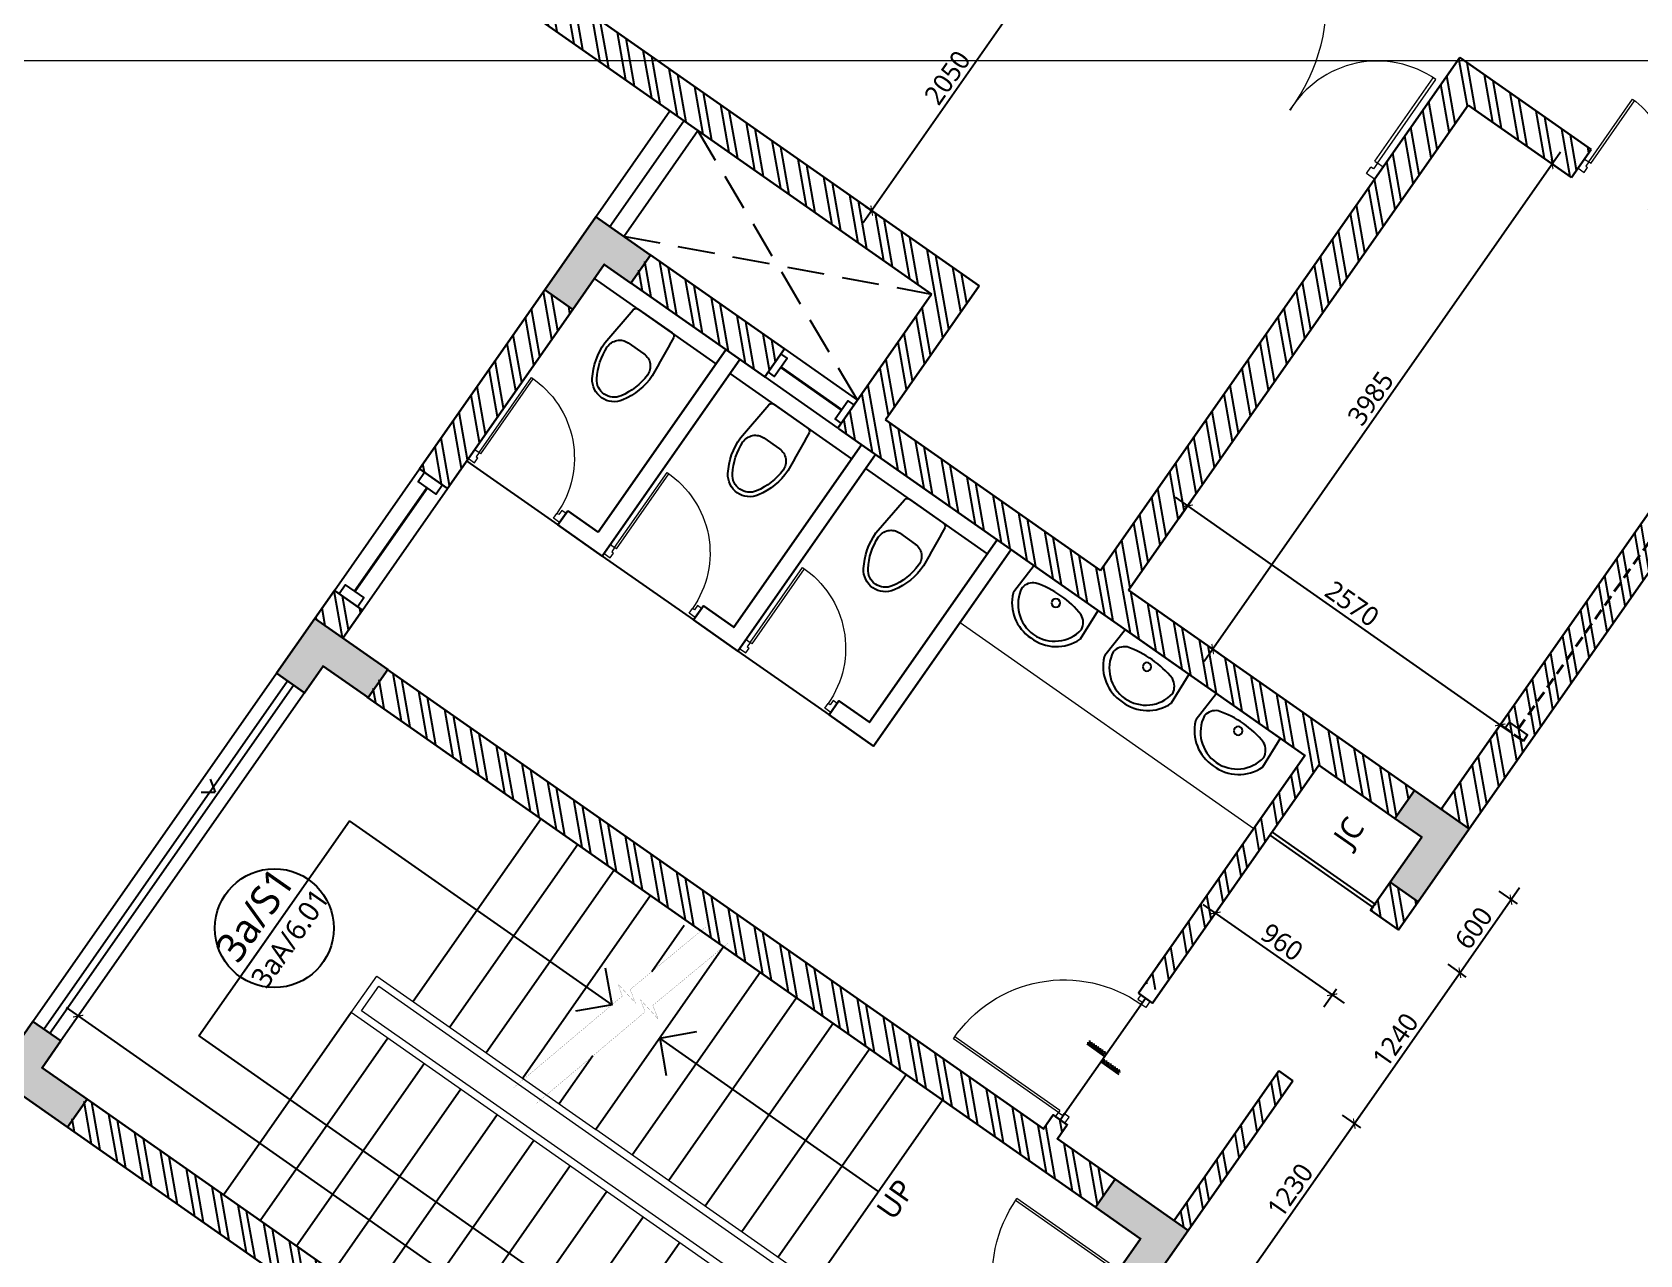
# Model space of a CAD drawing. Header units: millimetres. Extents: x 897770 to 1185420, y -692043 to -233237.
# Drawn here: x 932268 to 943094, y -345278 to -337049 of the extents above; entities that cross this region are included whole.
import ezdxf
from ezdxf.enums import TextEntityAlignment as Align

# ---------------------------------------------------------------- set-up
doc = ezdxf.new("R2010")
doc.units = ezdxf.units.MM
doc.header["$MEASUREMENT"] = 0
doc.header["$PDMODE"] = 67
for name, pattern in [('ACAD_ISO05W100', [36, 24, -3, 0, -3, 0, -3, 0, -3]), ('Dash', [6, 3, -3]), ('DASHED2', [0.375, 0.25, -0.125]), ('HIDDEN', [0.375, 0.25, -0.125])]:
    doc.linetypes.add(name, pattern=pattern)
doc.layers.get('Defpoints').update_dxf_attribs({"color": 6})
for name, color, linetype in [('A-Anno Tags', 6, 'Continuous'), ('A-Elevation', 4, 'Continuous'), ('A-Sanitory', 8, 'Continuous'), ('A-Steps', 3, 'Continuous'), ('A-Wall Patt', 8, 'Continuous'), ('A-Window', 4, 'Continuous'), ('Anno_Labels', 7, 'Continuous'), ('S-Conc Patt', 9, 'Continuous')]:
    doc.layers.add(name, color=color, linetype=linetype)
for name, color, linetype, lineweight in [('A-Detail Lines', 8, 'Continuous', 25), ('A-Door', 4, 'Continuous', 9), ('A-Wall Sec', 1, 'Continuous', 30), ('Ann_TitleBlock 2', 5, 'Continuous', 25), ('Anno_Tittleblock', 5, 'Continuous', 13), ('column hatch', 12, 'Continuous', 5), ('ele l', 6, 'Continuous', 15), ('elevation', 4, 'Continuous', 13), ('FLOOR', 41, 'Continuous', 5), ('S-Concrete', 40, 'Continuous', 30), ('STAIR', 3, 'Continuous', 9), ('text', 7, 'Continuous', 5)]:
    doc.layers.add(name, color=color, linetype=linetype, lineweight=lineweight)
doc.styles.add('IIITD @ 100', font='trebuc.ttf', dxfattribs={"height": 210})
doc.styles.get("Standard").update_dxf_attribs({"font": 'trebuc.ttf'})
doc.styles.add('TITLE', font='swissel.ttf', dxfattribs={"height": 4.299999999999998})
doc.dimstyles.new('IIITD_WD_M @ 100', dxfattribs={"dimscale": 100, "dimtxt": 1.3, "dimasz": 0.75, "dimexe": 0.5, "dimexo": 0.25, "dimgap": 0.3, "dimtad": 1, "dimdec": 0, "dimrnd": 1, "dimzin": 0, "dimdsep": 46, "dimtxsty": 'Standard', "dimblk": 'ARCHTICK', "dimcen": 0.2, "dimdle": 1, "dimclrd": 8, "dimclre": 9, "dimadec": 0, "dimazin": 0, "dimtfac": 1, "dimtdec": 0, "dimtofl": 0, "dimtmove": 0, "dimatfit": 0, "dimfxl": 1, "dimtolj": 1, "dimtzin": 0, "dimlwd": -1, "dimlwe": -1, "dimarcsym": 0})
pattern_1 = [(135, (384534.6088251263, -952311.2171511336), (-106.0660171779821, -106.0660171779821), []), (135, (384534.6088251263, -952240.5064731336), (-106.0660171779821, -106.0660171779821), [])]

# ---------------------------------------------------------------- blocks, each defined once
blk = doc.blocks.new('Big Door Garbage')
at = {"layer": 'A-Detail Lines', "lineweight": 18}
for centre, radius, start, end in [((-12515, 128702.8379813184), 515, 270, 3.896891641194009), ((-11085, 128702.8379813184), 915, 177.8078233523045, 270)]:
    blk.add_arc(centre, radius, start, end, dxfattribs=at)
at = {"layer": 'ele l', "lineweight": 18}
for p, q in [((-12550, 128777.8379813184), (-12500, 128777.8379813184)), ((-12550, 128702.8379813184), (-12550, 128777.8379813184)), ((-12550, 128702.8379813184), (-12515, 128702.8379813184)), ((-12515, 128737.8379813183), (-12500, 128737.8379813183)), ((-12515, 128702.8379813184), (-12515, 128737.8379813183)), ((-12515, 128702.8379813184), (-12515, 128187.8379813183)), ((-12498.87218045117, 128702.8379813184), (-12515, 128702.8379813184)), ((-12500, 128777.8379813184), (-12500, 128737.8379813183)), ((-12498.87218045117, 128702.8379813184), (-12498.87218045117, 128188.0905739071)), ((-11101.12781954894, 128702.8379813184), (-11101.12781954894, 127787.9801270937)), ((-11101.12781954894, 128702.8379813184), (-11085, 128702.8379813184)), ((-11100, 128777.8379813184), (-11100, 128737.8379813183)), ((-11050, 128777.8379813184), (-11100, 128777.8379813184)), ((-11085, 128737.8379813183), (-11100, 128737.8379813183)), ((-11085, 128702.8379813184), (-11085, 128737.8379813183)), ((-11050, 128702.8379813184), (-11085, 128702.8379813184)), ((-11085, 128702.8379813184), (-11085, 127787.8379813184)), ((-11050, 128702.8379813184), (-11050, 128777.8379813184))]:
    blk.add_line(p, q, dxfattribs=at)
blk = doc.blocks.new('ABL_Door_S - 750 x 2100-5-3 Second Floor Lvl')
at = {"layer": 'A-Door', "color": 5, "lineweight": 18}
for p, q in [((-375.0000000000073, 37.5), (-325.0000000000073, 37.5)), ((-375.0000000000073, -37.5), (-375.0000000000073, 37.5)), ((-325.0000000000073, 37.5), (-325.0000000000073, -2.500000000002728)), ((324.9999999999927, 37.5), (324.9999999999927, -2.500000000002728)), ((374.9999999999927, 37.5), (324.9999999999927, 37.5)), ((374.9999999999927, -37.5), (374.9999999999927, 37.5)), ((-375.0000000000073, -37.5), (-340.0000000000073, -37.5)), ((-340.0000000000073, -2.500000000002728), (-325.0000000000073, -2.500000000002728)), ((-340.0000000000073, -37.5), (-340.0000000000073, -2.500000000002728)), ((-340.0000000000073, -37.50000000000091), (-340.0000000000073, -652.3269000280014)), ((-325.0000000000073, -37.50000000000091), (-340.0000000000073, -37.50000000000091)), ((-325.0000000000073, -37.50000000000091), (-325.0000000000073, -652.5000000000017)), ((339.9999999999927, -2.500000000002728), (324.9999999999927, -2.500000000002728)), ((339.9999999999927, -37.5), (339.9999999999927, -2.500000000002728)), ((374.9999999999927, -37.5), (339.9999999999927, -37.5))]:
    blk.add_line(p, q, dxfattribs=at)
at = {"layer": 'A-Door', "lineweight": 18}
blk.add_arc((-325.0000000000073, -2.500000000002728), 649.9999999999978, 268.6776723194872, 0, dxfattribs=at)
blk = doc.blocks.new('Toil Hostel1')
at = {"color": 0, "linetype": 'ByBlock'}
blk.add_lwpolyline([(115.0000000000072, -476.7966617389756), (115.0000000001309, 523.2033382610243)], dxfattribs=at)
for points in [[(430.0000000000728, 218.2241781617049), (137.4342549467692, 188.0388235133141, 0.3844116886308688), (115.0000000000582, 163.1708329969551), (115.0000000000727, -116.764156382851, 0.3839036852679427), (137.3902252713451, -141.6275647546863, 0.0014343877154064), (428.7401803309911, -171.649671158957, 0.1406412584710117), (675.2363355285632, -102.0121573667275, 0.2597375463449709), (745.0000000000581, 23.22417816170491, 0.2597375463449709), (675.2363355284906, 148.4605136901081, 0.1394707972559956)], [(340.0000000000655, 88.07529784343207), (340.0000000000655, -41.62694152008042, 0.4229612575371771), (442.9769465142308, -141.5826206456404, 0.131890269893724), (659.445697090021, -76.50420296614175, 0.2597375463449711), (715.0000000000583, 23.22417816167581, 0.2597375463449709), (659.4456970900064, 122.9525592894351, 0.1318902698937239), (442.9769465142161, 188.0309769690211, 0.4229612575371765)]]:
    blk.add_lwpolyline(points, format="xyb", close=True, dxfattribs=at)
blk.add_arc((431.2313800761039, -146.7741023447597), 25, 264.281099468494, 270.160015028414, dxfattribs=at)
blk = doc.blocks.new('DROP')
at = {"layer": 'A-Detail Lines'}
h = blk.add_hatch(dxfattribs=at)
h.set_pattern_fill('ANSI31', color=256, scale=100, angle=270, style=0)
h.set_pattern_definition([(45, (-30796.78261578728, -8736.20539666258), (8.838834764831843, -8.838834764831843), [])])
h.paths.add_polyline_path([(-45.69152063661022, 0), (-45.69152063661022, -146.7568311852519), (-75.487112986797, -146.7568311852519), (-75.487112986797, 0)])
h.paths.add_polyline_path([(0, 146.7568311852519), (0, 0), (-29.79559235018678, 0), (-29.79559235018678, 146.7568311852519)])
for p, q in [((0, 0), (0, 148.4895498590776)), ((-45.69152063661022, -146.7568311852519), (-45.69152063661022, 0))]:
    blk.add_line(p, q, dxfattribs=at)
blk = doc.blocks.new('Door Tag')
blk.add_line((-3.5, 0), (3.5, 0))
blk.add_circle((0, 0), 4)
blk.add_attdef('DW_NAME', text='', height=2).set_placement((0, 0), align=Align.BOTTOM_CENTER)
blk.add_attdef('SHEET_NO', text='', height=1.399999999999999).set_placement((0.0525373893815413, -0.5427013694220478), align=Align.TOP_CENTER)
blk = doc.blocks.new('Win Ven 600')
at = {"layer": 'A-Window', "color": 2, "lineweight": 40}
blk.add_line((511328.8142645141, 18865.49280796456), (511828.8142645141, 18865.49280796456), dxfattribs=at)
at = {"layer": 'A-Window'}
for points in [[(511278.814264514, 18980.4928079645), (511878.814264514, 18980.4928079645)], [(511278.8142645141, 18790.49280796456), (511328.8142645141, 18790.49280796456), (511328.8142645141, 18940.49280796456), (511278.8142645141, 18940.49280796456)], [(511878.8142645141, 18790.49280796456), (511828.8142645141, 18790.49280796456), (511828.8142645141, 18940.49280796456), (511878.8142645141, 18940.49280796456)], [(511278.814264514, 18750.49280796456), (511878.814264514, 18750.49280796456)]]:
    blk.add_lwpolyline(points, dxfattribs=at)
blk = doc.blocks.new('Win 1250')
at = {"layer": 'A-Window', "color": 2, "lineweight": 40}
blk.add_line((510448.6866399003, 21609.75420270176), (511298.6866399086, 21609.75407039974), dxfattribs=at)
at = {"layer": 'A-Window'}
for points in [[(510373.6866399003, 21724.75420270177), (511373.6866399086, 21724.75407039974)], [(510373.6866399003, 21534.75420270177), (510448.6866399003, 21534.75420270177), (510448.6866399003, 21684.75420270177), (510373.6866399003, 21684.75420270177)], [(511373.6866399086, 21534.75407039974), (511298.6866399086, 21534.75407039974), (511298.6866399086, 21684.75407039974), (511373.6866399086, 21684.75407039974)], [(510373.6866399003, 21494.75420270177), (511373.6866399086, 21494.75407039974)]]:
    blk.add_lwpolyline(points, dxfattribs=at)
blk = doc.blocks.new('ABL_Door_S - 1000 x 2100-11-3 Second Floor Lvl')
at = {"layer": 'A-Door'}
blk.add_arc((-450, -2.5), 899.9999999999976, 269.0450261264744, 0, dxfattribs=at)
at = {"layer": 'ele l'}
for p, q in [((-500, 37.5), (-450, 37.5)), ((-500, -37.5), (-500, 37.5)), ((-450, 37.5), (-450, -2.5)), ((450, 37.5), (450, -2.5)), ((500, 37.5), (450, 37.5)), ((500, -37.5), (500, 37.5)), ((-500, -37.5), (-465, -37.5)), ((-465, -2.5), (-450, -2.5)), ((-465, -37.5), (-465, -2.5)), ((-465, -37.5), (-465, -902.3749913182107)), ((-450, -37.5), (-465, -37.5)), ((-450, -37.5), (-450, -902.5)), ((465, -2.5), (450, -2.5)), ((465, -37.5), (465, -2.5)), ((500, -37.5), (465, -37.5))]:
    blk.add_line(p, q, dxfattribs=at)
blk = doc.blocks.new('basin13_pl')
for points in [[(-411.544749577879, -1.877702052675885, -0.3243096548876276), (-228.662179200328, 275.2094259963778, -0.0741953083466772), (-225.7429335389752, 275.6450125397823), (0, 262.3951083889406), (0, -262.3951083889406), (-222.7131455603521, -274.7616816801892, -0.0826105020214127), (-232.4257334403228, -273.1459314795501, -0.3133250437369864), (-411.544749577879, -1.877702052675885)], [(-381.6487324351911, 0.6179259249765892, -0.373947363517409), (-169.3798919887049, 245.1648648460686, -0.2528694053771053), (-89.14032121584751, 185.9919087740418, -0.0782114528549336), (-62.55141090950928, 1.086677969287848, -0.07081266206195799), (-89.14032121573109, -185.9919087740418, -0.2541996357205494), (-169.3798919887049, -244.2815339864755, -0.371652717417448), (-381.6487324351911, 0.6179259249765892)]]:
    blk.add_lwpolyline(points, format="xyb", close=True)
at = {"lineweight": -2}
blk.add_circle((-122.4729003147222, 0.7433193685137667), 28.75, dxfattribs=at)
blk = doc.blocks.new('Upper WINDOW')
at = {"layer": 'A-Window', "color": 2, "linetype": 'DASHED2', "lineweight": 40, "ltscale": 300}
blk.add_line((-18119.75917566476, 103109.9747390604), (-18489.37153924019, 100637.4483588792), dxfattribs=at)
for points in [[(-18226.10314188129, 103176.4274353885), (-17998.63071490465, 103142.4230979395)], [(-18383.02201362203, 100571.0328522357), (-18610.49444059869, 100605.0371896847)]]:
    blk.add_lwpolyline(points, dxfattribs=at)
at = {"layer": 'A-Window'}
for points in [[(-18038.19113698781, 103148.3368957567), (-18045.58338425934, 103098.8863681531), (-18193.9349670702, 103121.0631099677), (-18186.54271979869, 103170.5136375713)], [(-18422.58799510629, 100576.9094603682), (-18415.19574783477, 100626.3599879718), (-18563.54733064564, 100648.5367297864), (-18570.93957791716, 100599.0862021828)]]:
    blk.add_lwpolyline(points, dxfattribs=at)
blk = doc.blocks.new('_ArchTick')
at = {"color": 0, "linetype": 'ByBlock', "const_width": 0.15}
blk.add_lwpolyline([(-0.5, -0.5), (0.5, 0.5)], dxfattribs=at)
blk = doc.blocks.new('*D119')
at = {"layer": 'A-Anno Tags', "color": 8, "transparency": 16777216}
blk.add_line((522986.342890001, -428892.2172528975), (522986.342890001, -431142.2171511332), dxfattribs=at)
at = {"layer": 'A-Anno Tags', "color": 9, "transparency": 16777216}
for p, q in [((523086.342890001, -428992.2172528975), (522936.342890001, -428992.2172528975)), ((523086.342890001, -431042.2171511333), (522936.342890001, -431042.2171511333))]:
    blk.add_line(p, q, dxfattribs=at)
at = {"layer": 'Defpoints', "color": 0, "linetype": 'Continuous', "transparency": 16777216}
for p in [(523408.6588692671, -428992.2172528975), (522986.342890001, -431042.2171511333), (523408.6588692671, -431042.2171511333)]:
    blk.add_point(p, dxfattribs=at)
at = {"layer": 'A-Anno Tags', "color": 8, "linetype": 'Continuous', "transparency": 16777216, "xscale": 50, "yscale": 50, "zscale": 50}
for p, rotation in [((522986.342890001, -428992.2172528975), 90), ((522986.342890001, -431042.2171511333), 270)]:
    blk.add_blockref('_ArchTick', p, dxfattribs=dict(at, rotation=rotation))
at = {"layer": 'A-Anno Tags', "color": 0, "linetype": 'Continuous', "transparency": 16777216, "insert": (522890.2048428633, -430017.2172020153), "char_height": 130, "attachment_point": 5, "rotation": 90}
blk.add_mtext('\\A1;2050', dxfattribs=at)
blk = doc.blocks.new('*D122')
at = {"layer": 'A-Anno Tags', "color": 8, "transparency": 16777216}
blk.add_line((528653.6577389193, -433586.5912315216), (527493.6590898397, -433586.5912315216), dxfattribs=at)
at = {"layer": 'A-Anno Tags', "color": 9, "transparency": 16777216}
for p, q in [((527593.6590898396, -433686.5912315215), (527593.6590898396, -433536.5912315215)), ((528553.6577389193, -433686.5912315215), (528553.6577389193, -433536.5912315215))]:
    blk.add_line(p, q, dxfattribs=at)
at = {"layer": 'Defpoints', "color": 0, "linetype": 'Continuous', "transparency": 16777216}
for p in [(527593.6590898396, -433586.5912315216), (527593.6590898396, -434212.217131679), (528553.6577389193, -434212.2171298622)]:
    blk.add_point(p, dxfattribs=at)
at = {"layer": 'A-Anno Tags', "color": 8, "linetype": 'Continuous', "transparency": 16777216, "xscale": 50, "yscale": 50, "zscale": 50, "rotation": 180}
blk.add_blockref('_ArchTick', (527593.6590898396, -433586.5912315216), dxfattribs=at)
at = {"layer": 'A-Anno Tags', "color": 8, "linetype": 'Continuous', "transparency": 16777216, "xscale": 50, "yscale": 50, "zscale": 50}
blk.add_blockref('_ArchTick', (528553.6577389193, -433586.5912315216), dxfattribs=at)
at = {"layer": 'A-Anno Tags', "color": 0, "linetype": 'Continuous', "transparency": 16777216, "insert": (528073.6584143796, -433490.2343291647), "char_height": 130, "attachment_point": 5}
blk.add_mtext('\\A1;960', dxfattribs=at)
blk = doc.blocks.new('*D123')
at = {"layer": 'A-Anno Tags', "color": 8, "transparency": 16777216}
blk.add_line((529172.9394914379, -435542.2171298587), (529172.9394914379, -434112.2171298625), dxfattribs=at)
at = {"layer": 'A-Anno Tags', "color": 9, "transparency": 16777216}
for p, q in [((529072.9394914379, -434212.2171298625), (529222.9394914379, -434212.2171298625)), ((529072.9394914379, -435442.2171298586), (529222.9394914379, -435442.2171298586))]:
    blk.add_line(p, q, dxfattribs=at)
at = {"layer": 'Defpoints', "color": 0, "linetype": 'Continuous', "transparency": 16777216}
for p in [(528668.6577577079, -434212.2171298625), (529172.9394914379, -434212.2171298625), (528668.6577577078, -435442.2171298586)]:
    blk.add_point(p, dxfattribs=at)
at = {"layer": 'A-Anno Tags', "color": 8, "linetype": 'Continuous', "transparency": 16777216, "xscale": 50, "yscale": 50, "zscale": 50}
for p, rotation in [((529172.9394914379, -434212.2171298625), 90), ((529172.9394914379, -435442.2171298586), 270)]:
    blk.add_blockref('_ArchTick', p, dxfattribs=dict(at, rotation=rotation))
at = {"layer": 'A-Anno Tags', "color": 0, "linetype": 'Continuous', "transparency": 16777216, "insert": (529076.8014443, -434827.2171298606), "char_height": 130, "attachment_point": 5, "rotation": 90}
blk.add_mtext('\\A1;1230', dxfattribs=at)
blk = doc.blocks.new('*D124')
at = {"layer": 'A-Anno Tags', "color": 8, "transparency": 16777216}
blk.add_line((529172.9394914376, -434312.2171298622), (529172.9394914376, -432872.2171201095), dxfattribs=at)
at = {"layer": 'A-Anno Tags', "color": 9, "transparency": 16777216}
for p, q in [((529072.9394914376, -432972.2171201095), (529222.9394914376, -432972.2171201095)), ((529072.9394914376, -434212.2171298622), (529222.9394914376, -434212.2171298622))]:
    blk.add_line(p, q, dxfattribs=at)
at = {"layer": 'Defpoints', "color": 0, "linetype": 'Continuous', "transparency": 16777216}
for p in [(528668.6577577094, -432972.2171201095), (529172.9394914376, -432972.2171201095), (528668.6577577094, -434212.2171298622)]:
    blk.add_point(p, dxfattribs=at)
at = {"layer": 'A-Anno Tags', "color": 8, "linetype": 'Continuous', "transparency": 16777216, "xscale": 50, "yscale": 50, "zscale": 50}
for p, rotation in [((529172.9394914376, -432972.2171201095), 90), ((529172.9394914376, -434212.2171298622), 270)]:
    blk.add_blockref('_ArchTick', p, dxfattribs=dict(at, rotation=rotation))
at = {"layer": 'A-Anno Tags', "color": 0, "linetype": 'Continuous', "transparency": 16777216, "insert": (529076.8014442996, -433592.2171249857), "char_height": 130, "attachment_point": 5, "rotation": 90}
blk.add_mtext('\\A1;1240', dxfattribs=at)
blk = doc.blocks.new('*D125')
at = {"layer": 'A-Anno Tags', "color": 9, "transparency": 16777216}
for p, q in [((525868.6547986926, -431549.6795507992), (525868.6547986926, -431399.6795507992)), ((528438.6577568915, -431549.6795507992), (528438.6577568915, -431399.6795507992))]:
    blk.add_line(p, q, dxfattribs=at)
at = {"layer": 'A-Anno Tags', "color": 8, "transparency": 16777216}
blk.add_line((528538.6577568912, -431449.6795507991), (525768.6547986928, -431449.6795507991), dxfattribs=at)
at = {"layer": 'Defpoints', "color": 0, "linetype": 'Continuous', "transparency": 16777216}
for p in [(525868.6547986926, -431449.6795507991), (525868.6547986926, -431813.5077575139), (528438.6577568915, -431813.5077575137)]:
    blk.add_point(p, dxfattribs=at)
at = {"layer": 'A-Anno Tags', "color": 8, "linetype": 'Continuous', "transparency": 16777216, "xscale": 50, "yscale": 50, "zscale": 50, "rotation": 180}
blk.add_blockref('_ArchTick', (525868.6547986926, -431449.6795507991), dxfattribs=at)
at = {"layer": 'A-Anno Tags', "color": 8, "linetype": 'Continuous', "transparency": 16777216, "xscale": 50, "yscale": 50, "zscale": 50}
blk.add_blockref('_ArchTick', (528438.6577568915, -431449.6795507991), dxfattribs=at)
at = {"layer": 'A-Anno Tags', "color": 0, "linetype": 'Continuous', "transparency": 16777216, "insert": (527153.6562777921, -431353.5415036611), "char_height": 130, "attachment_point": 5}
blk.add_mtext('\\A1;2570', dxfattribs=at)
blk = doc.blocks.new('*D126')
at = {"layer": 'A-Anno Tags', "color": 8, "transparency": 16777216}
blk.add_line((526559.6196647937, -432242.2171382075), (526559.6196647937, -428057.2171553878), dxfattribs=at)
at = {"layer": 'A-Anno Tags', "color": 9, "transparency": 16777216}
for p, q in [((526551.8677853593, -428157.2171553878), (526609.6196647938, -428157.2171553878)), ((526551.8677596039, -432142.2171382073), (526609.6196647938, -432142.2171382073))]:
    blk.add_line(p, q, dxfattribs=at)
at = {"layer": 'Defpoints', "color": 0, "linetype": 'Continuous', "transparency": 16777216}
for p in [(526526.867785359, -428157.2171553878), (526559.6196647937, -428157.2171553878), (526526.8677596039, -432142.2171382073)]:
    blk.add_point(p, dxfattribs=at)
at = {"layer": 'A-Anno Tags', "color": 8, "linetype": 'Continuous', "transparency": 16777216, "xscale": 50, "yscale": 50, "zscale": 50}
for p, rotation in [((526559.6196647937, -428157.2171553878), 90), ((526559.6196647937, -432142.2171382073), 270)]:
    blk.add_blockref('_ArchTick', p, dxfattribs=dict(at, rotation=rotation))
at = {"layer": 'A-Anno Tags', "color": 0, "linetype": 'Continuous', "transparency": 16777216, "insert": (526463.2627624369, -430149.7171467977), "char_height": 130, "attachment_point": 5, "rotation": 90}
blk.add_mtext('\\A1;3985', dxfattribs=at)
blk = doc.blocks.new('*D127')
at = {"layer": 'A-Anno Tags', "color": 8, "transparency": 16777216}
blk.add_line((529172.9394914377, -433072.2171201096), (529172.9394914377, -432272.2171201099), dxfattribs=at)
at = {"layer": 'A-Anno Tags', "color": 9, "transparency": 16777216}
for p, q in [((529072.9394914379, -432372.2171201096), (529222.9394914379, -432372.2171201096)), ((529072.9394914379, -432972.2171201096), (529222.9394914379, -432972.2171201096))]:
    blk.add_line(p, q, dxfattribs=at)
at = {"layer": 'Defpoints', "color": 0, "linetype": 'Continuous', "transparency": 16777216}
for p in [(528438.6577578235, -432372.2171201096), (529172.9394914377, -432372.2171201096), (528438.6577578235, -432972.2171201096)]:
    blk.add_point(p, dxfattribs=at)
at = {"layer": 'A-Anno Tags', "color": 8, "linetype": 'Continuous', "transparency": 16777216, "xscale": 50, "yscale": 50, "zscale": 50}
for p, rotation in [((529172.9394914377, -432372.2171201096), 90), ((529172.9394914377, -432972.2171201096), 270)]:
    blk.add_blockref('_ArchTick', p, dxfattribs=dict(at, rotation=rotation))
at = {"layer": 'A-Anno Tags', "color": 0, "linetype": 'Continuous', "transparency": 16777216, "insert": (529076.5825890809, -432672.2171201097), "char_height": 130, "attachment_point": 5, "rotation": 90}
blk.add_mtext('\\A1;600', dxfattribs=at)
blk = doc.blocks.new('*D128')
at = {"layer": 'A-Anno Tags', "color": 8, "transparency": 16777216}
blk.add_line((521618.6589838684, -438548.0357305764), (528538.657757741, -438548.0357305764), dxfattribs=at)
at = {"layer": 'A-Anno Tags', "color": 9, "transparency": 16777216}
for p, q in [((521718.6589838685, -438548.0357305764), (521718.6589838685, -438598.0357305764)), ((528438.657757741, -438548.0357305764), (528438.657757741, -438598.0357305764))]:
    blk.add_line(p, q, dxfattribs=at)
at = {"layer": 'Defpoints', "color": 0, "linetype": 'Continuous', "transparency": 16777216}
for p in [(521718.6589838685, -438532.7431321967), (528438.657757741, -438532.7431321586), (528438.657757741, -438548.0357305764)]:
    blk.add_point(p, dxfattribs=at)
at = {"layer": 'A-Anno Tags', "color": 8, "linetype": 'Continuous', "transparency": 16777216, "xscale": 50, "yscale": 50, "zscale": 50, "rotation": 180}
blk.add_blockref('_ArchTick', (521718.6589838685, -438548.0357305764), dxfattribs=at)
at = {"layer": 'A-Anno Tags', "color": 8, "linetype": 'Continuous', "transparency": 16777216, "xscale": 50, "yscale": 50, "zscale": 50}
blk.add_blockref('_ArchTick', (528438.657757741, -438548.0357305764), dxfattribs=at)
at = {"layer": 'A-Anno Tags', "color": 0, "linetype": 'Continuous', "transparency": 16777216, "insert": (525078.6583708047, -438451.6788282195), "char_height": 130, "attachment_point": 5}
blk.add_mtext('\\A1;6720', dxfattribs=at)
blk = doc.blocks.new('Staircase Upper Floor')
at = {"layer": 'A-Detail Lines', "ltscale": 1000}
for p, q in [((-161318.6063219963, 48551.79226905247), (-159551.3963043755, 48551.79226905258)), ((-161318.6063219963, 48551.79226905247), (-161318.6063233318, 44501.79226103954)), ((-159551.3963043755, 46393.43250247502), (-159551.3963043755, 48551.79226905247))]:
    blk.add_line(p, q, dxfattribs=at)
at = {"layer": 'A-Detail Lines', "linetype": 'DASHED2', "ltscale": 1000}
for q in [(-159731.708533578, 46573.74473167764), (-159371.084075173, 46573.74473167764)]:
    blk.add_line((-159551.3963043755, 46393.43250247502), q, dxfattribs=at)
at = {"layer": 'A-Detail Lines'}
for p, q in [((-159551.8124171828, 46001.79226905236), (-159732.1246463853, 45821.48003984977)), ((-159551.8124171828, 44201.79226905236), (-159551.8124171828, 46001.79226905236)), ((-159551.8124171828, 46001.79226905236), (-159371.5001879803, 45821.48003984977))]:
    blk.add_line(p, q, dxfattribs=at)
at = {"layer": 'A-Steps'}
for p, q in [((-160601.5641679386, 47801.79226384533), (-162101.5641679388, 47801.79225770059)), ((-160601.5641666032, 47501.79226384521), (-162101.5641666032, 47501.79225770057)), ((-158800.2868024388, 47501.79227239767), (-160301.8124318735, 47501.79226571344)), ((-160601.5641652678, 47201.79226384539), (-162101.5641652676, 47201.79225770062)), ((-158800.4254786621, 47201.79227239727), (-160301.8124305378, 47201.79226571356)), ((-160601.5641639322, 46901.79226384544), (-162101.5641639322, 46901.79225770068)), ((-158800.5641548854, 46901.79227239656), (-160301.8124292024, 46901.79226571356)), ((-160601.5641625967, 46601.79226384538), (-162101.5641625967, 46601.79225770068)), ((-158800.7028311086, 46601.79227239586), (-160301.8124278668, 46601.7922657135)), ((-160601.5641612612, 46301.79226384533), (-162101.5641612612, 46301.79225770063)), ((-159906.6256368712, 46301.79226747283), (-160301.8124265313, 46301.79226571356)), ((-159213.7107285784, 46301.79227055743), (-158834.4928976186, 46301.79227224557)), ((-160601.5641599258, 46001.79226384543), (-162101.5641599256, 46001.79225770068)), ((-158800.980183555, 46001.79227239475), (-160301.8124251958, 46001.79226571348)), ((-160601.5641585903, 45701.79226384545), (-162101.5641585902, 45701.79225770068)), ((-158801.1188597783, 45701.79227239417), (-160301.8124238603, 45701.79226571356)), ((-160601.5641572547, 45401.79226384556), (-162101.5641572546, 45401.79225770063)), ((-158801.2575360015, 45401.79227239358), (-160301.8124225249, 45401.79226571351)), ((-160601.5641559192, 45101.79226384551), (-162101.5641559191, 45101.79225770071)), ((-158801.3962122247, 45101.79227239289), (-160301.8124211894, 45101.79226571356)), ((-160601.5641545837, 44801.79226384561), (-162101.5641545836, 44801.79225770068)), ((-158801.534888448, 44801.79227239231), (-160301.8124198539, 44801.79226571362)), ((-160601.5641532483, 44501.79226384549), (-162101.5641532481, 44501.79225770074)), ((-158801.8124171828, 44201.79227239113), (-160301.8124171828, 44201.79226571356))]:
    blk.add_line(p, q, dxfattribs=at)
blk.add_lwpolyline([(-158801.6735646712, 44501.79227239172), (-160301.8124185183, 44501.79226571356)], dxfattribs=at)
at = {"layer": 'elevation'}
blk.add_lwpolyline([(-160300.5641599258, 46001.79226572461), (-160301.8124171829, 44201.79226504584), (-160601.5641519128, 44201.79226304265), (-160601.5641679388, 47801.79226437804), (-160301.8124332089, 47801.79226504568), (-160301.8124251958, 46001.79226571348)], dxfattribs=at)
blk.add_lwpolyline([(-160350.5641677163, 47751.79226504988), (-160351.8124174054, 44251.79226482316), (-160551.5641521355, 44251.79226326512), (-160551.5641677162, 47751.79226437805)], close=True, dxfattribs=at)
at = {"layer": 'STAIR', "color": 5, "const_width": 1}
for points in [[(-160388.3188498931, 46616.18094760402), (-159463.8186366973, 46370.12354825006), (-159414.5683256269, 46441.58909920219), (-159451.4680408402, 46272.01566547284), (-159397.3249321005, 46352.36293087935), (-158761.8153287108, 46177.33213441668)], [(-160388.3188498931, 46429.99578499597), (-159463.8186366973, 46183.93838564202), (-159414.5683256269, 46255.40393659461), (-159451.4680408402, 46085.83050286479), (-159397.3249321005, 46166.1777682713), (-158761.8153287108, 45991.14697180908)]]:
    blk.add_lwpolyline(points, dxfattribs=at)
at = {"layer": 'A-Detail Lines', "insert": (-159659.9478505534, 44155.20682913594), "char_height": 150, "width": 486.6233774820867, "attachment_point": 1, "style": 'IIITD @ 100'}
blk.add_mtext('UP', dxfattribs=at)
blk = doc.blocks.new('IIITD WD A1- L Format Library')
at = {"layer": 'Anno_Tittleblock', "color": 5}
blk.add_lwpolyline([(8.4981e-12, -7.565305796026009), (774.9999999918738, -7.56530586851683), (774.9999999918657, 573.9074375169786), (-2.84e-14, 573.9074374182147)], close=True, dxfattribs=at)
at = {"style": 'TITLE'}
for tag, p, height in [('PROJECT NAME 1', (779.1683415002262, 137.3991805550202), 2.983716264687696), ('PROJECT NAME 2', (779.1683415002262, 132.228240156315), 2.983716264687696), ('PROJECT_NAME_3', (779.1683415002262, 127.3710148127286), 2.983716264687696), ('1:100@A1', (818.0644061244722, 91.91852248042328), 2.245218157738993), ('A-2.03', (844.8088925816908, 84.27986801856855), 3.999999999999998), ('03.04.11', (821.9638681379755, 84.64362089690894), 2.245218157738993), ('A', (858.8511657051198, 75.94194076355613), 3.655006303296036), ('AC', (827.500632315538, 76.13847962577613), 2.245218157738993)]:
    blk.add_attdef(tag, p, '', height=height, dxfattribs=at)
for p in [(780.303663661374, 113.0115611427492), (780.303663661374, 106.3748684926642)]:
    blk.add_attdef('FIRST FLOOR PLAN', text='', height=3.393934424489177, dxfattribs=at).set_placement(p, align=Align.TOP_LEFT)
blk = doc.blocks.new('wqwergtqwerg')
at = {"layer": 'A-Wall Patt'}
h = blk.add_hatch(dxfattribs=at)
h.set_pattern_fill('ANSI32', color=256, scale=400, angle=90, style=0)
h.set_pattern_definition([(135, (521616.2626337799, -431165.5960202908), (-106.0660171779821, -106.0660171779821), []), (135, (521616.2626337803, -431094.885342291), (-106.0660171779821, -106.0660171779821), [])])
h.paths.add_polyline_path([(519753.6543590565, -431272.2171511335), (523638.6588692673, -431272.2171511335), (523645.9797373414, -432372.2171505399), (527478.659089564, -432372.2171269033), (527478.6590900578, -434242.2171292039), (527593.6590900572, -434242.2171292034), (527593.659086881, -432372.2171268079), (528218.6577578239, -432372.21712011), (528218.6577583728, -432142.2171230183), (525868.6547992424, -432142.2171382071), (525868.6547986922, -428157.2171511331), (526718.6577578235, -428157.2171511335), (526718.6577578235, -427927.2171511335), (525638.6547986931, -427927.2171511338), (525638.6547992418, -432142.2171396937), (523868.6588692672, -432142.2171511335), (523868.6588692672, -431042.2171511335), (519753.6543590565, -431042.2171511335)])
h = blk.add_hatch(dxfattribs=at)
h.set_pattern_fill('ANSI32', color=256, scale=400, angle=90, style=0)
h.set_pattern_definition(pattern_1)
h.paths.add_polyline_path([(528668.6577569472, -428527.2171511338), (528438.8441750365, -428527.2171511333), (528443.6577578235, -432142.2171215643), (528668.6577583777, -432142.2171201098)])
h = blk.add_hatch(dxfattribs=at)
h.set_pattern_fill('ANSI32', color=256, scale=400, angle=90, style=0)
h.set_pattern_definition(pattern_1)
h.paths.add_polyline_path([(521931.3382223407, -432142.2171511335), (521931.338222341, -432372.2171511342), (523038.6588692674, -432372.2171511335), (523038.6588692674, -432142.2171511335)])
h = blk.add_hatch(dxfattribs=at)
h.set_pattern_fill('ANSI32', color=256, scale=400, angle=90, style=0)
h.set_pattern_definition([(135, (640363.3412529742, -388330.4826034754), (-106.0660171779821, -106.0660171779821), []), (135, (640363.3412529744, -388259.7719254756), (-106.0660171779821, -106.0660171779821), [])])
h.paths.add_polyline_path([(521488.6591161705, -434212.2171298477), (521718.6591161703, -434212.2171298478), (521718.6589838743, -432742.2171511326), (521488.6589838689, -432742.2171511336)], flags=17)
h = blk.add_hatch(dxfattribs=at)
h.set_pattern_fill('ANSI32', color=256, scale=400, angle=90, style=0)
h.set_pattern_definition([(135, (528501.6088251271, -432849.7171511342), (-106.0660171779821, -106.0660171779821), []), (135, (528501.6088251264, -432779.0064731335), (-106.0660171779821, -106.0660171779821), [])])
h.paths.add_polyline_path([(528438.6577578242, -432742.2171201103), (528438.6577578235, -432972.2171201096), (528668.6577578237, -432972.2171201098), (528668.6577577279, -432742.2171201095)])
h = blk.add_hatch(dxfattribs=at)
h.set_pattern_fill('ANSI32', color=256, scale=400, angle=90, style=0)
h.set_pattern_definition([(135, (528661.6088251267, -434451.2171511335), (-106.0660171779821, -106.0660171779821), []), (135, (528661.6088251263, -434380.5064731337), (-106.0660171779821, -106.0660171779821), [])])
h.paths.add_polyline_path([(528553.657757723, -434212.2171298628), (528553.6577577235, -435442.2171298561), (528668.6577577078, -435442.2171298561), (528668.6577577079, -434212.2171298625)])
h = blk.add_hatch(dxfattribs=at)
h.set_pattern_fill('ANSI32', color=256, scale=400, angle=90, style=0)
h.set_pattern_definition([(135, (384541.9295867704, -952311.2171511336), (-106.0660171779821, -106.0660171779821), []), (135, (384541.9295867705, -952240.5064731336), (-106.0660171779821, -106.0660171779821), [])])
h.paths.add_polyline_path([(521488.6589838688, -435212.2171463835), (521488.6589838687, -435442.2171298565), (521718.6589838687, -435442.2171298561), (521718.6589838682, -435212.2171298563)])
h = blk.add_hatch(dxfattribs=at)
h.set_pattern_fill('ANSI32', color=256, scale=400, angle=90, style=0)
h.set_pattern_definition(pattern_1)
h.paths.add_polyline_path([(522081.3382222242, -435442.2171298565), (522081.3382222242, -435672.2171298563), (528068.6577577082, -435672.2171298563), (528068.6577577086, -435442.2171298586), (527593.6590900571, -435442.2171298574), (527593.6590900569, -435327.2171292032), (527478.6590900571, -435327.2171292037), (527478.6590900569, -435442.2171298565)])
h = blk.add_hatch(dxfattribs=at)
h.set_pattern_fill('ANSI32', color=256, scale=400, angle=90, style=0)
h.set_pattern_definition(pattern_1)
h.paths.add_polyline_path([(522081.3382222239, -438972.217142909), (522081.3382222242, -439202.2171298568), (528068.6577577082, -439202.2171298562), (528068.6577577086, -438972.2171429095)])
at = {"layer": 'S-Conc Patt'}
blk.add_hatch(color=256, dxfattribs=at).paths.add_polyline_path([(521488.6589838893, -432742.2171511332), (521488.6589838886, -432142.2171511335), (521938.6589839846, -432142.2171511335), (521938.6589839849, -432372.2171511338), (521718.6589839844, -432372.2171511333), (521718.6589839844, -432742.2171511329)], flags=17)
for points in [[(528218.6577578232, -432372.21712011), (528438.6577578235, -432372.2171201096), (528438.6577578239, -432742.2171201102), (528668.6577577278, -432742.2171201099), (528668.6577578237, -432142.2171201101), (528218.6577578237, -432142.2171230185)], [(521488.6589838687, -435442.2171298565), (521488.6589838687, -435892.2171298565), (521718.6589838682, -435892.2171298563), (521718.6589838682, -435672.2171168033), (522088.6589838682, -435672.2171168033), (522088.6589838682, -435442.2171298565)], [(528068.657757708, -435442.2171298589), (528068.657757708, -435672.2171168057), (528438.6577577082, -435672.217116806), (528438.6577577078, -435892.217129859), (528668.6577577081, -435892.2171298592), (528668.6577577078, -435442.2171298586)], [(521488.6589838682, -438752.217129857), (521488.6589838687, -439202.2171298572), (522088.6589838682, -439202.2171298568), (522088.6589838682, -438972.2171429098), (521718.6589838682, -438972.2171429098), (521718.6589838682, -438752.2171298567)]]:
    blk.add_hatch(color=256, dxfattribs=at).paths.add_polyline_path(points)
at = {"layer": 'A-Anno Tags'}
for points in [[(521532.2207752677, -436730.7102748688), (521610.0595185443, -436784.6809822887)], [(521532.2207752679, -436838.6516897083), (521610.0595185443, -436784.6809822887)]]:
    blk.add_lwpolyline(points, dxfattribs=at)
at = {"layer": 'A-Detail Lines'}
for p, q in [((521718.6590902985, -433987.2171576315), (522468.6590902996, -433987.2171576804)), ((522833.659090299, -433987.2171576317), (523583.6590902986, -433987.2171576796)), ((523948.6590902988, -433987.2171576315), (524698.659090299, -433987.2171576798)), ((527536.1590891223, -435327.2171292032), (527536.1590900571, -434327.2171292035))]:
    blk.add_line(p, q, dxfattribs=at)
at = {"layer": 'A-Detail Lines', "linetype": 'HIDDEN', "ltscale": 1000}
for points in [[(521713.6589839575, -432142.2171511335), (523638.6588692673, -431272.2171511335)], [(523638.6588692671, -432142.2171511335), (521718.6589838887, -431272.2171511335)]]:
    blk.add_lwpolyline(points, dxfattribs=at)
at = {"layer": 'A-Elevation'}
for p, q in [((521488.6589838886, -432142.217151133), (521488.6589839043, -431272.2171511746)), ((521603.408221912, -432142.2171511307), (521603.4082219282, -431272.2171511771)), ((521718.6589839851, -432142.2171511332), (521718.6589840009, -431272.2171511796))]:
    blk.add_line(p, q, dxfattribs=at)
for points in [[(521488.6589838684, -438752.2171298567), (521488.6589838683, -435892.217129856)], [(521578.6589838693, -438752.2171298572), (521578.6589838685, -435892.2171298559)], [(521628.6589838684, -438752.2171298562), (521628.6589838691, -435892.2171298565)], [(521718.6589838687, -435892.2171298563), (521718.6589838682, -438752.2171298567)]]:
    blk.add_lwpolyline(points, dxfattribs=at)
at = {"layer": 'A-Sanitory', "ltscale": 0.5}
for points in [[(527593.6590900568, -432922.2171435413), (528445.9786257836, -432922.2171435369)], [(527592.7405929407, -432947.2340219782), (528445.0601286675, -432947.2340219733)]]:
    blk.add_lwpolyline(points, dxfattribs=at)
at = {"layer": 'A-Wall Sec'}
for p, q in [((525638.6547986931, -427927.2171511338), (525638.6547986928, -432142.2171396934)), ((526718.6577578235, -427927.2171511335), (525638.6547986931, -427927.2171511338)), ((526718.6577578235, -428157.2171511335), (526718.6577578235, -427927.2171511335)), ((525868.6547986926, -428157.2171511332), (525868.6547986926, -432142.2171382073)), ((526718.6577578243, -428157.2171511339), (525868.6547986926, -428157.2171511332)), ((528438.6577568915, -432142.2171215962), (528438.6577568915, -428527.2171511335)), ((528668.6577568915, -432142.2171201098), (528668.6577568919, -428523.858548696)), ((519753.6543590565, -431042.2171511335), (523868.6588692672, -431042.2171511335)), ((523868.6588692672, -432142.2171511335), (523868.6588692672, -431042.2171511335)), ((519753.6543590565, -431272.2171511335), (521718.6589838887, -431272.2171511335)), ((523638.6588692673, -431272.2171511335), (521718.6589838887, -431272.2171511335)), ((523638.6588692672, -432372.2171511989), (523638.6588692673, -431272.2171511335)), ((521931.3382223407, -432142.2171511335), (523038.6588692674, -432142.2171511335)), ((525638.6547986928, -432142.2171396934), (523868.6588692672, -432142.2171511335)), ((528218.6577578239, -432142.2171230189), (525868.6547986926, -432142.2171382073)), ((522718.6590902986, -432372.2171504745), (522718.6590902987, -433872.2171576316)), ((522833.659090299, -432372.2171504742), (522833.659090299, -433987.2171576317)), ((522718.6590902987, -433872.2171576316), (522468.6590902989, -433872.2171576314)), ((522833.6590902988, -433987.2171576315), (522468.6590902989, -433987.2171576316)), ((527478.6590900574, -433987.217143528), (527478.6590900569, -434102.2171435275)), ((528553.6577577235, -435442.2171298561), (528553.657757723, -434212.2171298628)), ((528068.6577577086, -438972.2171429095), (522088.658983869, -438972.2171429102))]:
    blk.add_line(p, q, dxfattribs=at)
for points in [[(523038.6588692674, -432142.2171511335), (523038.6588692674, -432372.2171511335), (521931.338222341, -432372.2171511342)], [(523948.6590902988, -433987.2171576316), (523583.6590902987, -433987.2171576312), (523583.659090299, -433872.2171576317), (523833.6590902989, -433872.2171576316), (523833.6590902989, -432372.2171504743)], [(527478.6590900574, -434327.2171292034), (527478.659089564, -432372.2171269033), (523645.9797373414, -432372.2171505399)], [(523948.6590902988, -432372.2171486732), (523948.6590902988, -433987.2171576315)], [(525063.6590902981, -432372.2171408756), (525063.6590903029, -433987.2171435413), (524698.659090299, -433987.2171435427), (524698.6590902988, -433872.2171576312), (524948.6590902989, -433872.2171435417), (524948.6591041981, -432372.2171425067)], [(527478.6590900574, -434327.2171292034), (527593.659090057, -434327.2171292031), (527593.6590863565, -432372.217126194), (528218.6577578237, -432372.2171229536)], [(521718.6589838689, -432742.2171511332), (521718.6591161703, -434212.2171298478), (521488.6591161705, -434212.2171298477), (521488.6589838684, -432742.2171511329)], [(528438.6577578242, -432742.2171201103), (528438.6577578235, -432972.2171201096), (528668.6577578237, -432972.2171201098), (528668.6577577279, -432742.2171201095)], [(522468.6590902996, -433872.2171576321), (522468.6590902989, -433987.2171576316)], [(528553.657757723, -434212.2171298628), (528668.6577577094, -434212.2171298622)], [(528668.6577577079, -435442.2171298586), (528668.6577577079, -434212.2171298625)], [(521488.6589838687, -435442.2171298565), (521488.6589838687, -435212.2171298562), (521718.6589838682, -435212.2171298563), (521718.6589838687, -435442.2171298561)], [(522081.3382222242, -435442.2171298565), (527478.6590900569, -435442.2171298565), (527478.6590900571, -435327.2171292037), (527593.6590900569, -435327.2171292032), (527593.6590900571, -435442.2171298561), (528068.6577577088, -435442.2171298567)], [(522081.3382222242, -435672.2171298563), (528068.6577577082, -435672.2171298563)], [(528068.6577577082, -439202.2171298562), (522088.6589838682, -439202.2171298568)]]:
    blk.add_lwpolyline(points, dxfattribs=at)
at = {"layer": 'elevation'}
for p, q in [((527478.6590900574, -434327.2171292034), (527478.659089564, -432372.2171269033)), ((525063.6590902997, -432972.2171435411), (527478.6590900578, -432972.2171435421))]:
    blk.add_line(p, q, dxfattribs=at)
at = {"layer": 'S-Concrete'}
for points in [[(521488.6589838893, -432742.2171511332), (521488.6589838886, -432142.2171511335), (521938.6589839846, -432142.2171511335), (521938.6589839849, -432372.2171511338), (521718.6589839844, -432372.2171511333), (521718.6589839844, -432742.2171511329), (521488.6589839844, -432742.2171511332)], [(528218.6577578232, -432372.21712011), (528438.6577578235, -432372.2171201096), (528438.6577578239, -432742.2171201102), (528668.6577577278, -432742.2171201099), (528668.6577578237, -432142.2171201101), (528218.6577578237, -432142.2171230185), (528218.6577578232, -432372.2171201096)], [(522088.6589838684, -435442.2171168035), (522088.6589838682, -435672.2171168033), (521718.6589838682, -435672.2171168033), (521718.6589838682, -435892.2171298563), (521488.6589838687, -435892.2171298565), (521488.6589838687, -435442.2171298565), (522088.6589838682, -435442.2171298565)], [(528068.657757708, -435442.2171168057), (528068.657757708, -435672.2171168057), (528438.6577577082, -435672.217116806), (528438.6577577078, -435892.217129859), (528668.6577577081, -435892.2171298592), (528668.6577577078, -435442.2171298586), (528068.657757708, -435442.2171298589)], [(522088.6589838682, -439202.21714291), (522088.6589838682, -438972.2171429098), (521718.6589838682, -438972.2171429098), (521718.6589838682, -438752.2171298567), (521488.6589838682, -438752.217129857), (521488.6589838687, -439202.2171298572), (522088.6589838682, -439202.2171298568)]]:
    blk.add_lwpolyline(points, dxfattribs=at)
at = {"layer": 'A-Anno Tags'}
ref = blk.add_blockref('Door Tag', (522461.3382108728, -437305.6542881569), dxfattribs=dict(at, xscale=100, yscale=100, zscale=100, rotation=90))
ref.add_attrib('DW_NAME', '3a/S1', dxfattribs={"layer": 'Anno_Labels', "height": 200, "rotation": 90}).set_placement((522461.3382108728, -437305.6542881569), align=Align.BOTTOM_CENTER)
ref.add_attrib('SHEET_NO', '3aA/6.01', dxfattribs={"layer": 'Anno_Labels', "height": 140, "rotation": 90}).set_placement((522515.608347815, -437300.4005492189), align=Align.TOP_CENTER)
at = {"layer": 'A-Detail Lines', "xscale": -1}
for p, rotation in [((539268.657757829, -299301.8791698153), 180), ((399813.319776402, -424843.4653921538), 270)]:
    blk.add_blockref('Big Door Garbage', p, dxfattribs=dict(at, rotation=rotation))
at = {"layer": 'A-Detail Lines', "xscale": 1.333330619616948, "yscale": 1.333330619616948, "zscale": 1.333330619616948, "rotation": 179.9999999999998}
blk.add_blockref('Big Door Garbage', (508905.3555225001, -257223.7826425711), dxfattribs=at)
at = {"layer": 'A-Detail Lines', "linetype": 'Dash', "rotation": 90}
blk.add_blockref('Staircase Upper Floor', (571013.1304799252, -276871.9303274178), dxfattribs=at)
at = {"layer": 'A-Door', "xscale": -1}
for name, p, rotation in [('ABL_Door_S - 750 x 2100-5-3 Second Floor Lvl', (522093.6590902993, -433929.7171576316), 180), ('ABL_Door_S - 750 x 2100-5-3 Second Floor Lvl', (523208.659090299, -433929.7171576318), 180), ('ABL_Door_S - 750 x 2100-5-3 Second Floor Lvl', (524323.6590902989, -433929.7171446029), 180), ('ABL_Door_S - 1000 x 2100-11-3 Second Floor Lvl', (527536.1590900571, -434827.2171292033), 270)]:
    blk.add_blockref(name, p, dxfattribs=dict(at, rotation=rotation))
at = {"layer": 'A-Sanitory', "ltscale": 0.5}
for name, p, xscale, rotation in [('basin13_pl', (525515.4157709507, -432372.2171310128), -1, 270), ('basin13_pl', (526265.4157709506, -432372.2171310122), -1, 270), ('basin13_pl', (527015.4157709513, -432372.2171310129), -1, 270), ('Toil Hostel1', (522241.8623222515, -432372.2171507317), -0.9999999999999996, 90), ('Toil Hostel1', (523356.8624285656, -432372.2171507323), -0.9999999999999996, 90), ('Toil Hostel1', (524471.8624285657, -432372.2171507205), -0.9999999999999996, 90)]:
    blk.add_blockref(name, p, dxfattribs=dict(at, xscale=xscale, rotation=rotation))
at = {"layer": 'A-Wall Sec', "xscale": -0.9999999999999978, "rotation": 171.4979414173274}
blk.add_blockref('Upper WINDOW', (561718.579371245, -332101.7789012981), dxfattribs=at)
at = {"layer": 'column hatch'}
blk.add_blockref('Win Ven 600', (11759.8446047533, -451122.7099590979), dxfattribs=at)
at = {"layer": 'column hatch', "rotation": 90}
blk.add_blockref('Win 1250', (543213.4131865704, -945585.9037697569), dxfattribs=at)
at = {"layer": 'FLOOR', "linetype": 'ACAD_ISO05W100', "rotation": 269.9999999317893}
blk.add_blockref('DROP', (527536.1590894295, -434851.2171292032), dxfattribs=at)
at = {"layer": 'text', "insert": (528036.349995876, -432624.6455092322), "char_height": 150, "attachment_point": 5, "rotation": 90, "line_spacing_factor": 0.9385317878468564}
blk.add_mtext('JC', dxfattribs=at)
at = {"layer": 'A-Anno Tags', "linetype": 'Continuous'}
for base, p1, p2, angle, picture, middle in [((526559.6196647937, -428157.2171553878), (526526.8677596039, -432142.2171382073), (526526.867785359, -428157.2171553878), 90, '*D126', (526463.2627624369, -430149.7171467977)), ((522986.342890001, -431042.2171511333), (523408.6588692671, -428992.2172528975), (523408.6588692671, -431042.2171511333), 90, '*D119', (522890.2048428633, -430017.2172020153)), ((525868.6547986926, -431449.6795507991), (528438.6577568915, -431813.5077575137), (525868.6547986926, -431813.5077575139), 180, '*D125', (527153.6562777921, -431353.5415036611)), ((529172.9394914377, -432372.2171201096), (528438.6577578235, -432972.2171201096), (528438.6577578235, -432372.2171201096), 90, '*D127', (529076.5825890809, -432672.2171201097)), ((529172.9394914376, -432972.2171201095), (528668.6577577094, -434212.2171298622), (528668.6577577094, -432972.2171201095), 90, '*D124', (529076.8014442996, -433592.2171249857)), ((527593.6590898396, -433586.5912315216), (528553.6577389193, -434212.2171298622), (527593.6590898396, -434212.217131679), 180, '*D122', (528073.6584143796, -433490.2343291647)), ((529172.9394914379, -434212.2171298625), (528668.6577577078, -435442.2171298586), (528668.6577577079, -434212.2171298625), 90, '*D123', (529076.8014443, -434827.2171298606)), ((528438.657757741, -438548.0357305764), (521718.6589838685, -438532.7431321967), (528438.657757741, -438532.7431321586), 180, '*D128', (525078.6583708047, -438451.6788282195))]:
    dim = blk.add_linear_dim(base=base, p1=p1, p2=p2, angle=angle, dimstyle='IIITD_WD_M @ 100', override={"dimblk": 'ArchTick'}, dxfattribs=at)
    dim.commit()
    dim.dimension.update_dxf_attribs({"geometry": picture, "text_midpoint": middle})

msp = doc.modelspace()

# ---------------------------------------------------------------- block references
at = {"layer": 'A-Anno Tags', "rotation": 324.9999694210782}
msp.add_blockref('wqwergtqwerg', (756752.2880660323, 314811.6047534381, 4.9420112e-09), dxfattribs=at)
at = {"layer": 'Ann_TitleBlock 2', "xscale": 95.87942333735619, "yscale": 95.87942333735619, "zscale": 95.87942333735619}
msp.add_blockref('IIITD WD A1- L Format Library', (898103.1054331049, -392269.1324357702), dxfattribs=at)

doc.saveas('drawing.dxf')
